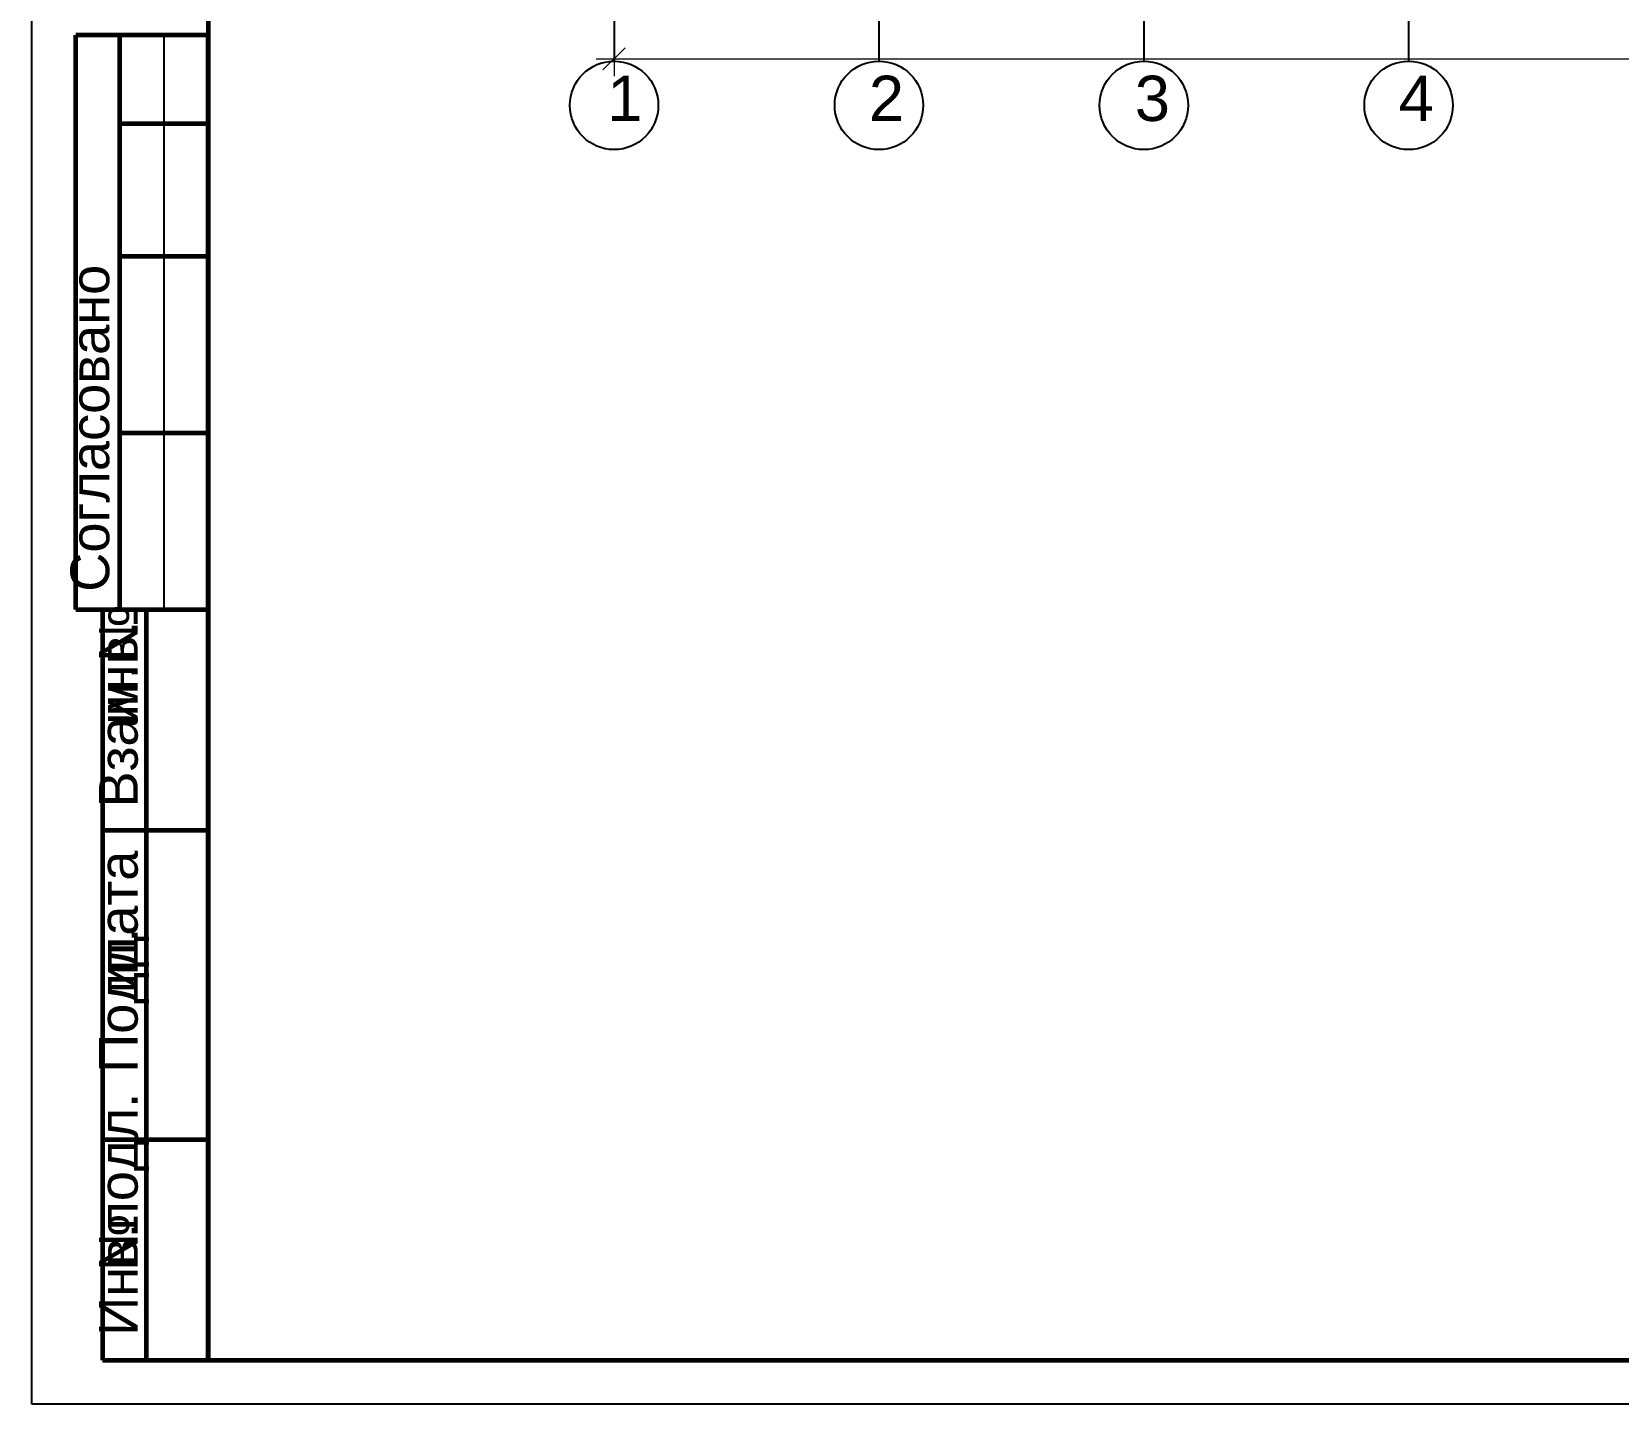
# Model space of a CAD drawing. Extents: x 8 to 21351, y 0 to 420.
# Drawn here: x 8270.7 to 8450.4, y 0.2 to 155.6 of the extents above; entities that cross this region are included whole.
import ezdxf

# ---------------------------------------------------------------- set-up
doc = ezdxf.new("R2010")
doc.units = 0
doc.styles.add('TEYPDFCAD_TEXT', font='arial.ttf')

msp = doc.modelspace()

# ---------------------------------------------------------------- linework, layer by layer
at = {"lineweight": 25}
for p, q in [((8270.68, 0.19), (8270.68, 296.97)), ((8285.66, 90.19), (8285.66, 155.19)), ((8690.52, 0.19), (8270.68, 0.19))]:
    msp.add_line(p, q, dxfattribs=at)
at = {"color": 7, "lineweight": 25}
for p, q in [((8336.63, 157.23), (8336.63, 152.23)), ((8366.63, 157.23), (8366.63, 152.23)), ((8396.64, 157.23), (8396.64, 152.23)), ((8426.63, 157.23), (8426.63, 152.23))]:
    msp.add_line(p, q, dxfattribs=at)
at = {"lineweight": 60}
for p, q in [((8275.67, 90.19), (8275.67, 155.19)), ((8290.68, 155.19), (8275.67, 155.19)), ((8280.67, 90.19), (8280.67, 155.19)), ((8290.68, 5.19), (8290.68, 155.19)), ((8280.67, 145.18), (8290.68, 145.18)), ((8280.67, 130.18), (8290.68, 130.18)), ((8280.67, 110.19), (8290.68, 110.19)), ((8275.67, 90.19), (8290.68, 90.19)), ((8278.68, 90.19), (8278.68, 5.19)), ((8283.67, 5.19), (8283.67, 90.19)), ((8278.68, 65.19), (8290.68, 65.19)), ((8278.68, 30.18), (8290.68, 30.18)), ((8278.68, 5.19), (8290.68, 5.19))]:
    msp.add_line(p, q, dxfattribs=at)
at = {"color": 7, "lineweight": 5}
for p, q in [((8337.88, 153.78), (8335.38, 151.28)), ((8336.63, 153.39), (8336.63, 150.54)), ((8334.62, 152.53), (8668.65, 152.53))]:
    msp.add_line(p, q, dxfattribs=at)
at = {"lineweight": 60}
msp.add_lwpolyline([(8290.68, 5.19), (8685.67, 5.19), (8685.67, 292.18), (8290.68, 292.18)], close=True, dxfattribs=at)
at = {"color": 7, "lineweight": 25}
for centre in [(8336.64, 147.25), (8366.64, 147.25), (8396.65, 147.25), (8426.64, 147.25)]:
    msp.add_circle(centre, 5.01, dxfattribs=at)

# ---------------------------------------------------------------- texts
at = {"color": 7, "style": 'TEYPDFCAD_TEXT'}
for s, p in [('1', (8335.87, 145.48)), ('2', (8365.5, 145.48)), ('3', (8395.62, 145.48)), ('4', (8425.51, 145.48))]:
    msp.add_text(s, height=5.13, dxfattribs=at).set_placement(p)
for s, height, p in [('Согласовано', 4.3921, (8279.46, 92.18)), ('№', 4.39, (8282.68, 84.21)), ('инв.', 4.392, (8282.68, 77.13)), ('Взам.', 4.392, (8282.68, 67.75)), ('дата', 4.392, (8282.68, 49.66)), ('Подп.', 4.392, (8282.68, 37.72)), ('и', 4.39, (8282.68, 46.73)), ('подл.', 4.392, (8282.68, 19.86)), ('№', 4.39, (8282.68, 15.23)), ('Инв.', 4.392, (8282.68, 7.94))]:
    msp.add_text(s, height=height, rotation=90, dxfattribs=at).set_placement(p)

doc.saveas('drawing.dxf')
